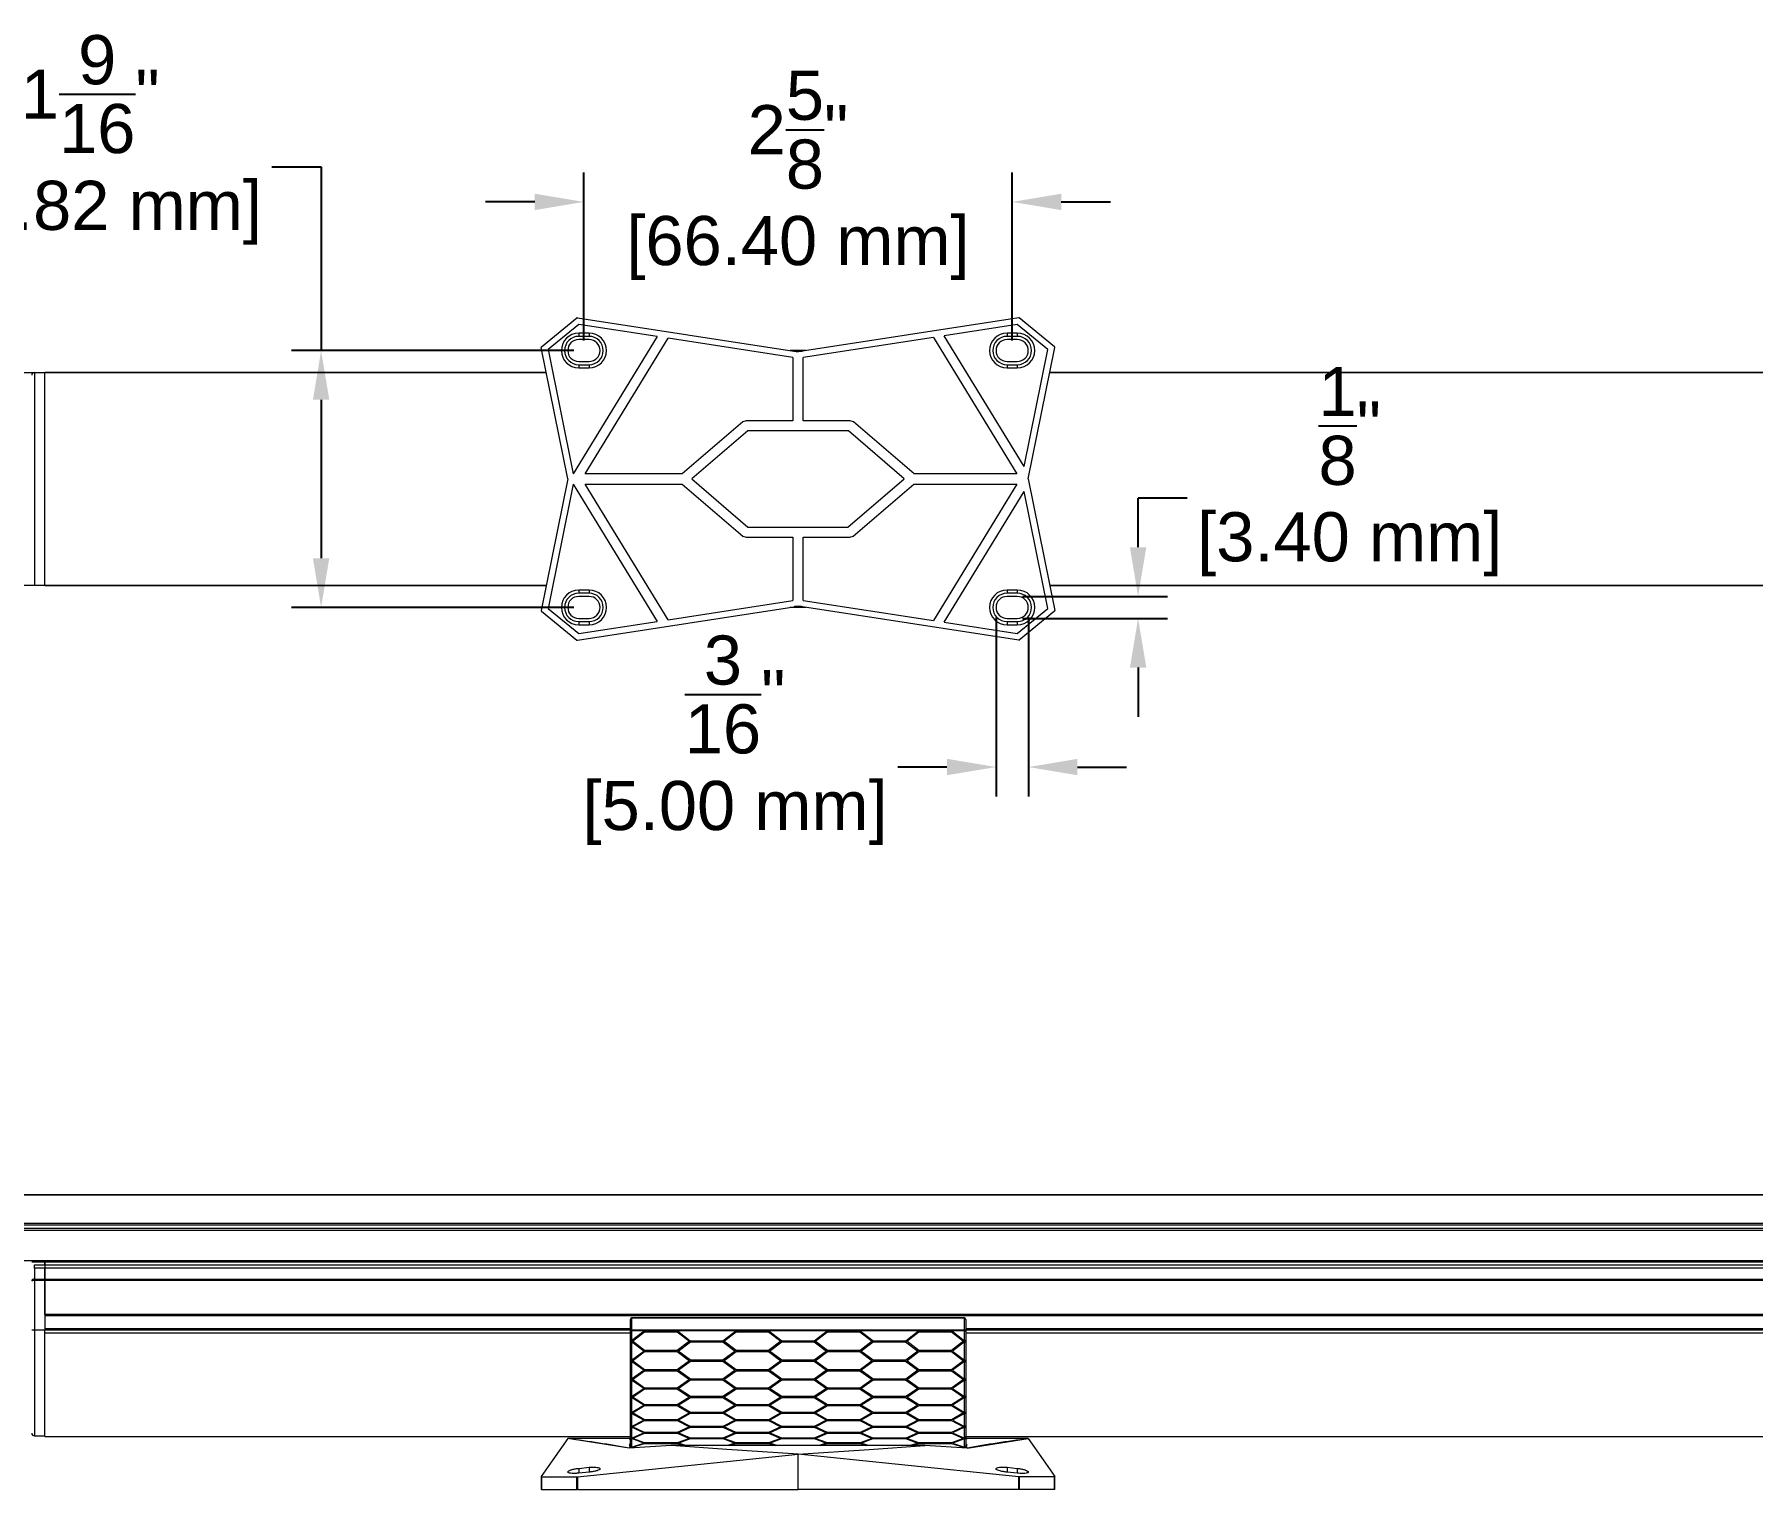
# Model space of a CAD drawing. Header units: inches. Extents: x 0.3 to 62.2, y -4.9 to 14.1.
# Drawn here: x 6.82 to 17.31, y 5.24 to 14.12 of the extents above; entities that cross this region are included whole.
import ezdxf

# ---------------------------------------------------------------- set-up
doc = ezdxf.new("R2010")
doc.units = ezdxf.units.IN
doc.header["$MEASUREMENT"] = 0
doc.layers.get('Defpoints').update_dxf_attribs({"color": 1})
doc.layers.add('Graze 2.0 Int', color=7, linetype='Continuous')
doc.styles.get("Standard").update_dxf_attribs({"font": 'Arial.ttf'})
doc.dimstyles.new('.1 DIM', dxfattribs={"dimscale": 0, "dimtxt": 0.3, "dimasz": 0.3, "dimexe": 0.18, "dimexo": 0.0625, "dimgap": 0.09, "dimtad": 0, "dimtih": 1, "dimtoh": 1, "dimdec": 5, "dimzin": 0, "dimdsep": 46, "dimlunit": 4, "dimtxsty": 'Standard', "dimcen": 0.09, "dimadec": 0, "dimazin": 0, "dimtfac": 1, "dimtdec": 5, "dimtofl": 0, "dimtmove": 0, "dimatfit": 3, "dimfxl": 1, "dimtolj": 1, "dimtzin": 0, "dimarcsym": 0})

# ---------------------------------------------------------------- blocks, each defined once
blk = doc.blocks.new('*D34')
at = {"layer": 'Defpoints', "color": 0, "lineweight": -2, "transparency": 16777216}
for p, q in [((8.275, 13.316), (8.575, 13.316)), ((8.575, 13.316), (8.575, 12.194)), ((10.117, 12.194), (8.395, 12.194)), ((8.575, 11.894), (8.575, 10.926)), ((10.117, 10.626), (8.395, 10.626))]:
    blk.add_line(p, q, dxfattribs=at)
at = {"layer": 'Defpoints', "color": 0, "transparency": 16777216}
for p in [(10.179, 12.194), (8.575, 10.626), (10.179, 10.626)]:
    blk.add_point(p, dxfattribs=at)
for points in [[(8.525, 11.894), (8.625, 11.894), (8.575, 12.194)], [(8.525, 10.926), (8.625, 10.926), (8.575, 10.626)]]:
    blk.add_solid(points, dxfattribs=at)
at = {"layer": 'Defpoints', "color": 0, "transparency": 16777216, "char_height": 0.3, "attachment_point": 5}
for s, insert in [('\\A1;1{\\H1x;\\S9/16;}"', (7.166, 13.759)), ('\\A1;[39.82 mm]', (7.166, 13.035))]:
    blk.add_mtext(s, dxfattribs=dict(at, insert=insert))
blk = doc.blocks.new('*D35')
at = {"layer": 'Defpoints', "color": 0, "lineweight": -2, "transparency": 16777216}
for p, q in [((10.179, 12.256), (10.179, 13.281)), ((12.793, 12.256), (12.793, 13.281)), ((9.879, 13.101), (9.579, 13.101)), ((13.093, 13.101), (13.393, 13.101))]:
    blk.add_line(p, q, dxfattribs=at)
at = {"layer": 'Defpoints', "color": 0, "transparency": 16777216}
for p in [(10.179, 13.101), (10.179, 12.194), (12.793, 12.194)]:
    blk.add_point(p, dxfattribs=at)
for points in [[(9.879, 13.151), (9.879, 13.051), (10.179, 13.101)], [(13.093, 13.151), (13.093, 13.051), (12.793, 13.101)]]:
    blk.add_solid(points, dxfattribs=at)
at = {"layer": 'Defpoints', "color": 0, "transparency": 16777216, "char_height": 0.3, "attachment_point": 5}
for s, insert in [('\\A1;2{\\H1x;\\S5/8;}"', (11.486, 13.542)), ('\\A1;[66.40 mm]', (11.486, 12.82))]:
    blk.add_mtext(s, dxfattribs=dict(at, insert=insert))
blk = doc.blocks.new('*D36')
at = {"layer": 'Defpoints', "color": 0, "lineweight": -2, "transparency": 16777216}
for p, q in [((13.562, 10.993), (13.562, 11.293)), ((13.862, 11.293), (13.562, 11.293)), ((12.856, 10.693), (13.742, 10.693)), ((12.856, 10.559), (13.742, 10.559)), ((13.562, 10.259), (13.562, 9.959))]:
    blk.add_line(p, q, dxfattribs=at)
at = {"layer": 'Defpoints', "color": 0, "transparency": 16777216}
for p in [(12.793, 10.693), (12.793, 10.559), (13.562, 10.559)]:
    blk.add_point(p, dxfattribs=at)
for points in [[(13.512, 10.993), (13.612, 10.993), (13.562, 10.693)], [(13.512, 10.259), (13.612, 10.259), (13.562, 10.559)]]:
    blk.add_solid(points, dxfattribs=at)
at = {"layer": 'Defpoints', "color": 0, "transparency": 16777216, "char_height": 0.3, "attachment_point": 5}
for s, insert in [('\\A1;{\\H1x;\\S1/8;}"', (14.854, 11.734)), ('\\A1;[3.40 mm]', (14.854, 11.012))]:
    blk.add_mtext(s, dxfattribs=dict(at, insert=insert))
blk = doc.blocks.new('*D37')
at = {"layer": 'Defpoints', "color": 0, "lineweight": -2, "transparency": 16777216}
for p, q in [((12.695, 10.564), (12.695, 9.472)), ((12.892, 10.564), (12.892, 9.472)), ((12.395, 9.652), (12.095, 9.652)), ((13.192, 9.652), (13.492, 9.652))]:
    blk.add_line(p, q, dxfattribs=at)
at = {"layer": 'Defpoints', "color": 0, "transparency": 16777216}
for p in [(12.695, 10.626), (12.892, 10.626), (12.695, 9.652)]:
    blk.add_point(p, dxfattribs=at)
for points in [[(12.395, 9.702), (12.395, 9.602), (12.695, 9.652)], [(13.192, 9.702), (13.192, 9.602), (12.892, 9.652)]]:
    blk.add_solid(points, dxfattribs=at)
at = {"layer": 'Defpoints', "color": 0, "transparency": 16777216, "char_height": 0.3, "attachment_point": 5}
for s, insert in [('\\A1;{\\H1x;\\S3/16;}"', (11.102, 10.095)), ('\\A1;[5.00 mm]', (11.102, 9.372))]:
    blk.add_mtext(s, dxfattribs=dict(at, insert=insert))

msp = doc.modelspace()

# ---------------------------------------------------------------- linework, layer by layer
at = {"layer": 'Graze 2.0 Int', "color": 7, "linetype": 'Continuous', "lineweight": 15}
for p, q in [((9.920178, 12.216441), (10.136192, 12.393205)), ((10.139285, 12.394049), (11.486188, 12.186043)), ((12.833097, 12.394049), (11.486188, 12.186043)), ((13.052203, 12.216441), (12.83619, 12.393205)), ((10.148892, 12.352727), (9.961625, 12.199484)), ((10.626864, 12.278913), (10.114466, 11.441666)), ((10.147615, 12.300219), (10.147615, 12.280534)), ((10.210606, 12.300219), (10.147615, 12.300219)), ((10.210606, 12.280534), (10.147615, 12.280534)), ((10.626864, 12.278913), (10.148892, 12.352727)), ((10.210606, 12.300219), (10.210606, 12.280534)), ((12.312439, 12.273805), (11.517155, 12.150988)), ((12.312439, 12.273805), (12.822109, 11.44101)), ((12.823484, 12.352727), (12.378784, 12.284051)), ((12.866936, 11.486416), (12.378784, 12.284051)), ((12.761771, 12.300219), (12.761771, 12.280534)), ((12.824766, 12.300219), (12.761771, 12.300219)), ((12.824766, 12.280534), (12.761771, 12.280534)), ((13.010756, 12.199484), (12.823484, 12.352727)), ((12.824766, 12.300219), (12.824766, 12.280534)), ((10.080683, 11.41004), (9.918812, 12.212616)), ((9.961625, 12.199484), (10.114466, 11.441666)), ((10.210606, 12.260848), (10.147615, 12.260848)), ((10.186693, 11.44101), (10.693214, 12.268666)), ((11.455221, 12.150988), (10.693214, 12.268666)), ((11.533686, 12.193378), (11.438696, 12.193378)), ((12.824766, 12.260848), (12.761771, 12.260848)), ((12.866936, 11.486416), (13.010756, 12.199484)), ((12.891698, 11.41004), (13.053569, 12.212616)), ((10.147615, 12.126986), (10.210606, 12.126986)), ((10.147615, 12.107301), (10.210606, 12.107301)), ((10.147615, 12.107301), (10.147615, 12.087615)), ((10.147615, 12.087615), (10.210606, 12.087615)), ((10.210606, 12.107301), (10.210606, 12.087615)), ((11.455221, 12.150988), (11.455221, 11.765716)), ((11.517165, 12.150988), (11.517155, 12.150988)), ((11.517165, 11.765716), (11.517165, 12.150988)), ((12.761771, 12.126986), (12.824766, 12.126986)), ((12.761771, 12.107301), (12.824766, 12.107301)), ((12.761771, 12.107301), (12.761771, 12.087615)), ((12.761771, 12.087615), (12.824766, 12.087615)), ((12.824766, 12.107301), (12.824766, 12.087615)), ((5.566741, 12.059663), (9.949662, 12.059663)), ((6.824648, 12.058985), (6.824648, 10.761095)), ((6.824648, 12.058985), (6.887643, 12.058985)), ((9.949723, 12.059356), (6.887643, 12.059356)), ((6.887643, 12.059346), (6.887643, 12.059356)), ((6.887643, 10.760733), (6.887643, 12.059346)), ((45.974301, 12.059356), (13.022658, 12.059356)), ((13.022719, 12.059663), (45.974239, 12.059663)), ((11.148582, 11.75824), (10.779132, 11.44101)), ((11.168755, 11.765716), (11.148582, 11.75824)), ((11.455221, 11.765716), (11.168755, 11.765716)), ((11.804715, 11.765716), (11.517165, 11.765716)), ((11.824897, 11.75824), (11.804715, 11.765716)), ((12.194202, 11.44101), (11.824897, 11.75824)), ((11.18023, 11.703776), (10.838137, 11.41004)), ((11.79324, 11.703776), (11.18023, 11.703776)), ((12.134244, 11.410858), (11.79324, 11.703776)), ((10.779132, 11.44101), (10.186693, 11.44101)), ((12.822109, 11.44101), (12.194202, 11.44101)), ((10.080683, 11.41004), (9.918812, 10.607464)), ((10.114466, 11.378414), (9.961625, 10.620596)), ((10.114466, 11.378414), (10.626864, 10.541167)), ((10.186683, 11.37907), (10.779132, 11.37907)), ((10.693214, 10.551414), (10.186683, 11.37907)), ((10.779132, 11.37907), (11.148582, 11.061836)), ((10.838137, 11.41004), (11.18023, 11.116303)), ((11.791062, 11.116303), (12.134244, 11.410858)), ((11.822701, 11.061833), (12.192306, 11.37907)), ((12.192306, 11.37907), (12.822109, 11.37907)), ((12.822109, 11.37907), (12.312439, 10.546275)), ((12.378784, 10.536029), (12.866936, 11.333663)), ((13.010756, 10.620596), (12.866936, 11.333663)), ((12.891698, 11.41004), (13.053569, 10.607464)), ((11.148582, 11.061836), (11.168755, 11.054364)), ((11.168755, 11.054364), (11.455221, 11.054364)), ((11.18023, 11.116303), (11.791062, 11.116303)), ((11.455221, 11.054364), (11.455221, 10.669092)), ((11.517165, 11.054364), (11.802528, 11.054364)), ((11.517165, 10.669091), (11.517165, 11.054364)), ((11.802528, 11.054364), (11.822701, 11.061833)), ((9.949662, 10.760416), (5.566741, 10.760416)), ((6.824648, 10.761095), (6.887643, 10.761095)), ((6.887643, 10.760724), (6.887643, 10.760733)), ((6.887643, 10.760724), (9.949723, 10.760724)), ((10.147615, 10.732464), (10.147615, 10.712779)), ((10.210606, 10.732464), (10.147615, 10.732464)), ((10.210606, 10.712779), (10.147615, 10.712779)), ((10.210606, 10.732464), (10.210606, 10.712779)), ((12.761771, 10.732464), (12.761771, 10.712779)), ((12.824766, 10.732464), (12.761771, 10.732464)), ((12.824766, 10.712779), (12.761771, 10.712779)), ((12.824766, 10.732464), (12.824766, 10.712779)), ((13.022658, 10.760724), (45.974301, 10.760724)), ((45.974239, 10.760416), (13.022719, 10.760416)), ((9.920178, 10.603638), (10.136192, 10.426875)), ((9.961625, 10.620596), (10.148892, 10.467353)), ((10.139285, 10.426031), (11.486188, 10.634036)), ((10.210606, 10.693093), (10.147615, 10.693093)), ((10.693214, 10.551414), (11.455221, 10.669092)), ((11.438696, 10.626702), (11.533686, 10.626702)), ((12.833097, 10.426031), (11.486188, 10.634036)), ((11.517165, 10.669091), (12.312439, 10.546275)), ((12.824766, 10.693093), (12.761771, 10.693093)), ((12.823484, 10.467353), (13.010756, 10.620596)), ((13.052203, 10.603638), (12.83619, 10.426875)), ((10.147615, 10.559231), (10.210606, 10.559231)), ((10.147615, 10.539546), (10.210606, 10.539546)), ((10.147615, 10.539546), (10.147615, 10.51986)), ((10.147615, 10.51986), (10.210606, 10.51986)), ((10.148892, 10.467353), (10.626864, 10.541167)), ((10.210606, 10.539546), (10.210606, 10.51986)), ((12.378784, 10.536029), (12.823484, 10.467353)), ((12.761771, 10.559231), (12.824766, 10.559231)), ((12.761771, 10.539546), (12.824766, 10.539546)), ((12.761771, 10.539546), (12.761771, 10.51986)), ((12.761771, 10.51986), (12.824766, 10.51986)), ((12.824766, 10.539546), (12.824766, 10.51986)), ((53.430217, 7.041502), (5.566741, 7.041502)), ((53.430217, 7.038469), (5.566741, 7.038469)), ((5.566741, 6.868111), (53.430217, 6.868111)), ((53.430217, 6.855653), (5.566741, 6.855653)), ((5.566741, 6.838355), (53.430217, 6.838355)), ((53.430217, 6.823091), (5.566741, 6.823091)), ((53.430217, 6.637394), (5.566741, 6.637394)), ((6.808902, 6.631966), (6.887643, 6.631966)), ((6.824648, 6.613516), (6.887643, 6.613516)), ((6.824648, 6.593604), (6.824648, 6.613516)), ((6.887643, 6.631966), (6.887643, 6.637394)), ((6.887643, 6.631966), (52.109316, 6.631966)), ((6.887643, 6.613516), (6.887643, 6.631966)), ((6.887643, 6.613516), (6.887643, 6.593604)), ((6.887643, 6.613516), (52.109316, 6.613516)), ((6.824648, 6.593604), (6.824648, 6.526882)), ((6.887643, 6.593604), (6.824648, 6.593604)), ((6.824648, 6.517449), (6.824648, 6.526882)), ((6.824648, 6.526882), (6.887643, 6.526882)), ((6.824648, 6.517449), (6.824648, 6.216243)), ((6.887643, 6.517449), (6.824648, 6.517449)), ((6.887643, 6.593604), (6.887643, 6.526882)), ((52.109316, 6.593604), (6.887643, 6.593604)), ((6.887643, 6.526882), (6.887643, 6.593604)), ((6.887643, 6.526882), (6.887643, 6.517449)), ((6.887643, 6.526882), (52.109316, 6.526882)), ((6.887643, 6.517449), (6.887643, 6.216243)), ((52.109316, 6.517449), (6.887643, 6.517449)), ((6.887643, 6.310733), (6.887643, 6.517449)), ((52.109316, 6.310733), (6.887643, 6.310733)), ((52.109316, 6.302859), (6.887643, 6.302859)), ((6.808902, 6.216243), (6.824648, 6.216243)), ((6.824648, 6.216243), (6.887643, 6.216243)), ((6.887643, 6.195942), (6.887643, 6.216243)), ((6.887643, 6.216243), (10.462543, 6.216243)), ((6.887643, 6.195942), (6.887643, 6.201437)), ((6.887643, 5.566619), (6.887643, 6.195942)), ((10.462543, 6.211057), (10.462543, 6.279237)), ((10.462543, 6.151875), (10.462543, 6.211057)), ((10.474351, 6.289778), (10.470414, 6.28584)), ((10.470414, 6.28584), (10.470414, 6.217661)), ((10.470414, 6.210905), (10.470414, 6.217661)), ((10.470414, 6.217661), (12.501963, 6.217661)), ((12.501963, 6.210905), (10.470414, 6.210905)), ((10.470414, 6.210905), (10.470414, 6.151122)), ((10.470414, 6.151122), (10.547874, 6.210852)), ((10.474351, 6.289778), (10.474351, 6.291048)), ((10.474351, 6.291048), (12.49803, 6.291048)), ((12.49803, 6.289778), (10.474351, 6.289778)), ((10.475248, 6.147411), (10.549896, 6.204954)), ((10.547874, 6.210852), (10.750004, 6.210852)), ((10.549896, 6.204954), (10.747986, 6.204954)), ((10.747986, 6.204954), (10.822823, 6.147271)), ((10.750004, 6.210852), (10.828483, 6.150347)), ((11.027507, 6.150347), (11.105971, 6.210852)), ((11.033345, 6.147411), (11.107994, 6.204954)), ((11.105971, 6.210852), (11.308106, 6.210852)), ((11.107994, 6.204954), (11.306084, 6.204954)), ((11.306084, 6.204954), (11.38092, 6.147268)), ((11.308106, 6.210852), (11.386575, 6.150347)), ((11.585599, 6.150347), (11.664073, 6.210852)), ((11.591438, 6.147411), (11.666096, 6.204954)), ((11.664073, 6.210852), (11.866208, 6.210852)), ((11.666096, 6.204954), (11.864186, 6.204954)), ((11.864186, 6.204954), (11.939022, 6.147268)), ((11.866208, 6.210852), (11.944673, 6.150347)), ((12.143701, 6.150347), (12.222175, 6.210852)), ((12.14954, 6.147411), (12.224193, 6.204954)), ((12.222175, 6.210852), (12.424306, 6.210852)), ((12.224193, 6.204954), (12.422288, 6.204954)), ((12.422288, 6.204954), (12.497138, 6.147256)), ((12.424306, 6.210852), (12.501963, 6.150969)), ((12.49803, 6.289778), (12.49803, 6.291048)), ((12.501963, 6.28584), (12.49803, 6.289778)), ((12.501963, 6.217661), (12.501963, 6.28584)), ((12.501963, 6.210905), (12.501963, 6.217661)), ((12.501963, 6.150969), (12.501963, 6.210905)), ((12.509838, 6.279237), (12.509838, 6.211057)), ((12.509838, 6.216243), (46.487119, 6.216243)), ((12.509838, 6.211057), (12.509838, 6.151724)), ((10.462543, 6.14453), (10.462543, 6.151875)), ((10.462543, 6.033767), (10.462543, 6.14453)), ((10.470414, 6.151122), (10.470414, 6.143702)), ((10.544053, 6.08739), (10.470414, 6.143702)), ((10.470414, 6.143702), (10.470414, 6.031815)), ((10.470414, 6.031815), (10.544053, 6.08739)), ((10.549896, 6.090294), (10.475248, 6.147411)), ((10.475248, 6.028205), (10.549896, 6.084487)), ((10.748352, 6.090294), (10.549896, 6.090294)), ((10.549896, 6.084487), (10.747986, 6.084487)), ((10.747986, 6.084487), (10.822827, 6.028066)), ((10.822823, 6.147271), (10.748352, 6.090294)), ((10.75421, 6.087374), (10.828886, 6.144476)), ((10.828844, 6.031055), (10.75421, 6.087374)), ((10.828483, 6.150347), (11.027507, 6.150347)), ((10.828886, 6.144476), (11.026939, 6.144476)), ((11.026939, 6.144476), (11.101789, 6.087236)), ((11.101789, 6.087236), (11.027338, 6.031055)), ((11.107994, 6.090294), (11.033345, 6.147411)), ((11.033345, 6.028205), (11.107994, 6.084487)), ((11.306454, 6.090294), (11.107994, 6.090294)), ((11.107994, 6.084487), (11.306084, 6.084487)), ((11.306084, 6.084487), (11.380925, 6.028063)), ((11.38092, 6.147268), (11.306454, 6.090294)), ((11.312312, 6.087374), (11.386979, 6.144476)), ((11.386946, 6.031055), (11.312312, 6.087374)), ((11.386575, 6.150347), (11.585599, 6.150347)), ((11.386979, 6.144476), (11.585036, 6.144476)), ((11.585036, 6.144476), (11.659886, 6.087236)), ((11.659886, 6.087236), (11.58544, 6.031055)), ((11.666096, 6.090294), (11.591438, 6.147411)), ((11.591438, 6.028205), (11.666096, 6.084487)), ((11.864552, 6.090294), (11.666096, 6.090294)), ((11.666096, 6.084487), (11.864186, 6.084487)), ((11.864186, 6.084487), (11.939027, 6.028063)), ((11.939022, 6.147268), (11.864552, 6.090294)), ((11.870409, 6.087377), (11.945076, 6.144476)), ((11.945044, 6.031055), (11.870409, 6.087377)), ((11.944673, 6.150347), (12.143701, 6.150347)), ((11.945076, 6.144476), (12.143138, 6.144476)), ((12.143138, 6.144476), (12.217988, 6.087236)), ((12.217988, 6.087236), (12.143537, 6.031055)), ((12.224193, 6.090294), (12.14954, 6.147411)), ((12.14954, 6.028205), (12.224193, 6.084487)), ((12.422687, 6.090294), (12.224193, 6.090294)), ((12.224193, 6.084487), (12.422288, 6.084487)), ((12.422288, 6.084487), (12.497138, 6.028054)), ((12.497138, 6.147256), (12.422687, 6.090294)), ((12.501963, 6.143545), (12.428323, 6.087238)), ((12.428323, 6.087238), (12.501963, 6.031666)), ((12.501963, 6.143545), (12.501963, 6.150969)), ((12.501963, 6.031666), (12.501963, 6.143545)), ((12.509838, 6.151724), (12.509838, 6.144374)), ((12.509838, 6.144374), (12.509838, 6.03362)), ((10.462543, 6.026625), (10.462543, 6.033767)), ((10.462543, 5.92025), (10.462543, 6.026625)), ((10.470414, 6.031815), (10.470414, 6.0246)), ((10.544053, 5.970198), (10.470414, 6.0246)), ((10.470414, 6.0246), (10.470414, 5.917145)), ((10.549896, 5.972988), (10.475248, 6.028205)), ((10.822827, 6.028066), (10.748352, 5.972988)), ((10.75421, 5.970183), (10.828877, 6.025346)), ((11.027338, 6.031055), (10.828844, 6.031055)), ((10.828877, 6.025346), (11.026939, 6.025346)), ((11.026939, 6.025346), (11.101789, 5.970051)), ((11.107994, 5.972988), (11.033345, 6.028205)), ((11.380925, 6.028063), (11.306454, 5.972988)), ((11.312312, 5.970183), (11.38697, 6.025346)), ((11.58544, 6.031055), (11.386946, 6.031055)), ((11.38697, 6.025346), (11.585036, 6.025346)), ((11.585036, 6.025346), (11.659886, 5.970051)), ((11.666096, 5.972988), (11.591438, 6.028205)), ((11.939027, 6.028063), (11.864552, 5.972988)), ((11.870409, 5.970185), (11.945067, 6.025346)), ((12.143537, 6.031055), (11.945044, 6.031055)), ((11.945067, 6.025346), (12.143138, 6.025346)), ((12.143138, 6.025346), (12.217988, 5.970051)), ((12.224193, 5.972988), (12.14954, 6.028205)), ((12.497138, 6.028054), (12.422687, 5.972988)), ((12.501963, 6.024447), (12.428323, 5.970052)), ((12.501963, 6.024447), (12.501963, 6.031666)), ((12.501963, 5.917004), (12.501963, 6.024447)), ((12.509838, 6.03362), (12.509838, 6.026473)), ((12.509838, 6.026473), (12.509838, 5.920111)), ((10.462543, 5.91348), (10.462543, 5.92025)), ((10.462543, 5.814042), (10.462543, 5.91348)), ((10.470414, 5.917145), (10.544053, 5.970198)), ((10.470414, 5.917145), (10.470414, 5.910306)), ((10.544053, 5.859116), (10.470414, 5.910306)), ((10.470414, 5.910306), (10.470414, 5.809859)), ((10.475248, 5.913722), (10.549896, 5.967412)), ((10.549896, 5.861725), (10.475248, 5.913722)), ((10.748352, 5.972988), (10.549896, 5.972988)), ((10.549896, 5.967412), (10.747986, 5.967412)), ((10.747986, 5.967412), (10.822823, 5.913593)), ((10.822823, 5.913593), (10.748352, 5.861725)), ((10.828844, 5.91643), (10.75421, 5.970183)), ((10.75421, 5.859101), (10.828886, 5.911019)), ((11.027338, 5.91643), (10.828844, 5.91643)), ((10.828886, 5.911019), (11.026939, 5.911019)), ((11.026939, 5.911019), (11.101789, 5.858978)), ((11.101789, 5.970051), (11.027338, 5.91643)), ((11.033345, 5.913722), (11.107994, 5.967412)), ((11.107994, 5.861725), (11.033345, 5.913722)), ((11.306454, 5.972988), (11.107994, 5.972988)), ((11.107994, 5.967412), (11.306084, 5.967412)), ((11.306084, 5.967412), (11.38092, 5.913591)), ((11.38092, 5.913591), (11.306454, 5.861725)), ((11.386946, 5.91643), (11.312312, 5.970183)), ((11.312312, 5.859101), (11.386979, 5.911019)), ((11.58544, 5.91643), (11.386946, 5.91643)), ((11.386979, 5.911019), (11.585036, 5.911019)), ((11.585036, 5.911019), (11.659886, 5.858978)), ((11.659886, 5.970051), (11.58544, 5.91643)), ((11.591438, 5.913722), (11.666096, 5.967412)), ((11.666096, 5.861725), (11.591438, 5.913722)), ((11.864552, 5.972988), (11.666096, 5.972988)), ((11.666096, 5.967412), (11.864186, 5.967412)), ((11.864186, 5.967412), (11.939022, 5.913591)), ((11.939022, 5.913591), (11.864552, 5.861725)), ((11.945044, 5.91643), (11.870409, 5.970185)), ((11.870409, 5.859104), (11.945076, 5.911019)), ((12.143537, 5.91643), (11.945044, 5.91643)), ((11.945076, 5.911019), (12.143138, 5.911019)), ((12.143138, 5.911019), (12.217988, 5.858978)), ((12.217988, 5.970051), (12.143537, 5.91643)), ((12.14954, 5.913722), (12.224193, 5.967412)), ((12.224193, 5.861725), (12.14954, 5.913722)), ((12.422687, 5.972988), (12.224193, 5.972988)), ((12.224193, 5.967412), (12.422288, 5.967412)), ((12.422288, 5.967412), (12.497138, 5.913579)), ((12.497138, 5.913579), (12.422687, 5.861725)), ((12.428323, 5.970052), (12.501963, 5.917004)), ((12.501963, 5.910162), (12.428323, 5.858979)), ((12.501963, 5.910162), (12.501963, 5.917004)), ((12.501963, 5.809729), (12.501963, 5.910162)), ((12.509838, 5.920111), (12.509838, 5.913337)), ((12.509838, 5.913337), (12.509838, 5.813914)), ((10.462543, 5.807807), (10.462543, 5.814042)), ((10.462543, 5.717688), (10.462543, 5.807807)), ((10.470414, 5.809859), (10.544053, 5.859116)), ((10.470414, 5.809859), (10.470414, 5.803561)), ((10.544053, 5.756809), (10.470414, 5.803561)), ((10.470414, 5.803561), (10.470414, 5.712526)), ((10.475248, 5.806705), (10.549896, 5.856512)), ((10.549896, 5.759175), (10.475248, 5.806705)), ((10.748352, 5.861725), (10.549896, 5.861725)), ((10.549896, 5.856512), (10.747986, 5.856512)), ((10.747986, 5.856512), (10.822823, 5.806586)), ((10.822823, 5.806586), (10.748352, 5.759175)), ((10.828844, 5.8092), (10.75421, 5.859101)), ((10.754214, 5.756796), (10.828882, 5.804216)), ((11.027338, 5.8092), (10.828844, 5.8092)), ((10.828882, 5.804216), (11.026939, 5.804216)), ((11.026939, 5.804216), (11.101789, 5.756684)), ((11.101789, 5.858978), (11.027338, 5.8092)), ((11.033345, 5.806705), (11.107994, 5.856512)), ((11.107994, 5.759175), (11.033345, 5.806705)), ((11.306454, 5.861725), (11.107994, 5.861725)), ((11.107994, 5.856512), (11.306084, 5.856512)), ((11.306084, 5.856512), (11.38092, 5.806584)), ((11.38092, 5.806584), (11.306454, 5.759175)), ((11.386946, 5.8092), (11.312312, 5.859101)), ((11.312312, 5.756796), (11.386979, 5.804216)), ((11.58544, 5.8092), (11.386946, 5.8092)), ((11.386979, 5.804216), (11.585036, 5.804216)), ((11.585036, 5.804216), (11.659886, 5.756684)), ((11.659886, 5.858978), (11.58544, 5.8092)), ((11.591438, 5.806705), (11.666096, 5.856512)), ((11.666096, 5.759175), (11.591438, 5.806705)), ((11.864552, 5.861725), (11.666096, 5.861725)), ((11.666096, 5.856512), (11.864186, 5.856512)), ((11.864186, 5.856512), (11.939022, 5.806584)), ((11.939022, 5.806584), (11.864552, 5.759175)), ((11.945044, 5.8092), (11.870409, 5.859104)), ((11.870409, 5.756798), (11.945076, 5.804216)), ((12.143537, 5.8092), (11.945044, 5.8092)), ((11.945076, 5.804216), (12.143138, 5.804216)), ((12.143138, 5.804216), (12.217988, 5.756684)), ((12.217988, 5.858978), (12.143537, 5.8092)), ((12.14954, 5.806705), (12.224193, 5.856512)), ((12.224193, 5.759175), (12.14954, 5.806705)), ((12.422687, 5.861725), (12.224193, 5.861725)), ((12.224193, 5.856512), (12.422288, 5.856512)), ((12.422288, 5.856512), (12.497138, 5.806573)), ((12.497138, 5.806573), (12.422687, 5.759175)), ((12.428323, 5.858979), (12.501963, 5.809729)), ((12.501963, 5.803427), (12.428323, 5.756685)), ((12.501963, 5.803427), (12.501963, 5.809729)), ((12.501963, 5.71241), (12.501963, 5.803427)), ((12.509838, 5.813914), (12.509838, 5.807675)), ((12.509838, 5.807675), (12.509838, 5.717573)), ((10.462543, 5.712136), (10.462543, 5.717688)), ((10.462543, 5.633478), (10.462543, 5.712136)), ((10.470414, 5.712526), (10.544053, 5.756809)), ((10.470414, 5.712526), (10.470414, 5.706918)), ((10.544053, 5.665713), (10.470414, 5.706918)), ((10.470414, 5.706918), (10.470414, 5.627462)), ((10.470414, 5.627462), (10.544053, 5.665713)), ((10.475248, 5.709716), (10.549896, 5.75445)), ((10.549896, 5.667779), (10.475248, 5.709716)), ((10.748352, 5.759175), (10.549896, 5.759175)), ((10.549896, 5.75445), (10.747986, 5.75445)), ((10.748352, 5.667779), (10.549896, 5.667779)), ((10.747986, 5.75445), (10.822823, 5.70961)), ((10.822823, 5.70961), (10.748352, 5.667779)), ((10.75421, 5.665702), (10.828886, 5.707501)), ((10.828844, 5.62696), (10.75421, 5.665702)), ((10.828844, 5.711939), (10.754214, 5.756796)), ((11.027338, 5.711939), (10.828844, 5.711939)), ((10.828886, 5.707501), (11.026939, 5.707501)), ((11.026939, 5.707501), (11.101789, 5.665604)), ((11.101789, 5.756684), (11.027338, 5.711939)), ((11.101789, 5.665604), (11.027338, 5.62696)), ((11.033345, 5.709716), (11.107994, 5.75445)), ((11.107994, 5.667779), (11.033345, 5.709716)), ((11.306454, 5.759175), (11.107994, 5.759175)), ((11.107994, 5.75445), (11.306084, 5.75445)), ((11.306454, 5.667779), (11.107994, 5.667779)), ((11.306084, 5.75445), (11.38092, 5.709608)), ((11.38092, 5.709608), (11.306454, 5.667779)), ((11.386946, 5.711939), (11.312312, 5.756796)), ((11.312312, 5.665702), (11.386979, 5.707501)), ((11.386946, 5.62696), (11.312312, 5.665702)), ((11.58544, 5.711939), (11.386946, 5.711939)), ((11.386979, 5.707501), (11.585036, 5.707501)), ((11.585036, 5.707501), (11.659886, 5.665604)), ((11.659886, 5.756684), (11.58544, 5.711939)), ((11.659886, 5.665604), (11.58544, 5.62696)), ((11.591438, 5.709716), (11.666096, 5.75445)), ((11.666096, 5.667779), (11.591438, 5.709716)), ((11.864552, 5.759175), (11.666096, 5.759175)), ((11.666096, 5.75445), (11.864186, 5.75445)), ((11.864552, 5.667779), (11.666096, 5.667779)), ((11.864186, 5.75445), (11.939022, 5.709608)), ((11.939022, 5.709608), (11.864552, 5.667779)), ((11.945044, 5.711939), (11.870409, 5.756798)), ((11.870409, 5.665703), (11.945076, 5.707501)), ((11.945044, 5.62696), (11.870409, 5.665703)), ((12.143537, 5.711939), (11.945044, 5.711939)), ((11.945076, 5.707501), (12.143138, 5.707501)), ((12.143138, 5.707501), (12.217988, 5.665604)), ((12.217988, 5.756684), (12.143537, 5.711939)), ((12.217988, 5.665604), (12.143537, 5.62696)), ((12.14954, 5.709716), (12.224193, 5.75445)), ((12.224193, 5.667779), (12.14954, 5.709716)), ((12.422687, 5.759175), (12.224193, 5.759175)), ((12.224193, 5.75445), (12.422288, 5.75445)), ((12.422687, 5.667779), (12.224193, 5.667779)), ((12.422288, 5.75445), (12.497138, 5.709599)), ((12.497138, 5.709599), (12.422687, 5.667779)), ((12.428323, 5.756685), (12.501963, 5.71241)), ((12.501963, 5.706799), (12.428323, 5.665605)), ((12.428323, 5.665605), (12.501963, 5.627363)), ((12.501963, 5.706799), (12.501963, 5.71241)), ((12.501963, 5.627363), (12.501963, 5.706799)), ((12.509838, 5.717573), (12.509838, 5.712018)), ((12.509838, 5.712018), (12.509838, 5.63338)), ((6.824648, 5.570556), (6.887643, 5.570556)), ((6.887643, 5.566619), (10.462543, 5.566619)), ((10.462543, 5.628742), (10.462543, 5.633478)), ((10.462543, 5.563436), (10.462543, 5.628742)), ((10.462543, 5.559629), (10.462543, 5.563436)), ((10.462543, 5.509227), (10.462543, 5.559629)), ((10.470414, 5.627462), (10.470414, 5.622678)), ((10.544053, 5.58801), (10.470414, 5.622678)), ((10.470414, 5.622678), (10.470414, 5.556708)), ((10.470414, 5.556708), (10.544053, 5.58801)), ((10.475248, 5.625063), (10.549896, 5.663655)), ((10.549896, 5.589726), (10.475248, 5.625063)), ((10.475248, 5.554778), (10.549896, 5.586302)), ((10.549896, 5.663655), (10.747986, 5.663655)), ((10.748352, 5.589726), (10.549896, 5.589726)), ((10.549896, 5.586302), (10.747986, 5.586302)), ((10.747986, 5.663655), (10.822823, 5.624973)), ((10.747986, 5.586302), (10.822823, 5.554706)), ((10.822823, 5.624973), (10.748352, 5.589726)), ((10.75421, 5.588), (10.828886, 5.623175)), ((10.828844, 5.556304), (10.75421, 5.588)), ((11.027338, 5.62696), (10.828844, 5.62696)), ((10.828886, 5.623175), (11.026939, 5.623175)), ((11.026939, 5.623175), (11.101789, 5.587919)), ((11.101789, 5.587919), (11.027338, 5.556304)), ((11.033345, 5.625063), (11.107994, 5.663655)), ((11.107994, 5.589726), (11.033345, 5.625063)), ((11.033345, 5.554778), (11.107994, 5.586302)), ((11.107994, 5.663655), (11.306084, 5.663655)), ((11.306454, 5.589726), (11.107994, 5.589726)), ((11.107994, 5.586302), (11.306084, 5.586302)), ((11.306084, 5.663655), (11.38092, 5.624971)), ((11.306084, 5.586302), (11.38092, 5.554704)), ((11.38092, 5.624971), (11.306454, 5.589726)), ((11.312312, 5.588), (11.386979, 5.623175)), ((11.386946, 5.556304), (11.312312, 5.588)), ((11.58544, 5.62696), (11.386946, 5.62696)), ((11.386979, 5.623175), (11.585036, 5.623175)), ((11.585036, 5.623175), (11.659886, 5.587919)), ((11.659886, 5.587919), (11.58544, 5.556304)), ((11.591438, 5.625063), (11.666096, 5.663655)), ((11.666096, 5.589726), (11.591438, 5.625063)), ((11.591438, 5.554778), (11.666096, 5.586302)), ((11.666096, 5.663655), (11.864186, 5.663655)), ((11.864552, 5.589726), (11.666096, 5.589726)), ((11.666096, 5.586302), (11.864186, 5.586302)), ((11.864186, 5.663655), (11.939022, 5.624971)), ((11.864186, 5.586302), (11.939022, 5.554704)), ((11.939022, 5.624971), (11.864552, 5.589726)), ((11.870409, 5.588002), (11.945076, 5.623175)), ((11.945044, 5.556304), (11.870409, 5.588002)), ((12.143537, 5.62696), (11.945044, 5.62696)), ((11.945076, 5.623175), (12.143138, 5.623175)), ((12.143138, 5.623175), (12.217988, 5.587919)), ((12.217988, 5.587919), (12.143537, 5.556304)), ((12.14954, 5.625063), (12.224193, 5.663655)), ((12.224193, 5.589726), (12.14954, 5.625063)), ((12.14954, 5.554778), (12.224193, 5.586302)), ((12.224193, 5.663655), (12.422288, 5.663655)), ((12.422687, 5.589726), (12.224193, 5.589726)), ((12.224193, 5.586302), (12.422288, 5.586302)), ((12.422288, 5.663655), (12.497138, 5.624963)), ((12.422288, 5.586302), (12.497138, 5.554698)), ((12.497138, 5.624963), (12.422687, 5.589726)), ((12.501963, 5.622577), (12.428323, 5.58792)), ((12.428323, 5.58792), (12.501963, 5.556628)), ((12.501963, 5.622577), (12.501963, 5.627363)), ((12.501963, 5.556628), (12.501963, 5.622577)), ((12.509838, 5.63338), (12.509838, 5.628642)), ((12.509838, 5.628642), (12.509838, 5.563357)), ((12.509838, 5.566619), (46.487119, 5.566619)), ((12.509838, 5.563357), (12.509838, 5.559549)), ((12.509838, 5.559549), (12.509838, 5.509169)), ((10.458605, 5.553233), (10.080688, 5.553233)), ((10.454667, 5.552847), (10.080697, 5.553233)), ((10.454667, 5.49584), (10.080744, 5.553224)), ((10.454667, 5.552847), (10.462543, 5.552847)), ((10.462543, 5.518117), (10.454667, 5.518117)), ((10.711457, 5.51065), (10.454667, 5.49584)), ((10.462543, 5.506441), (10.462543, 5.509227)), ((10.462543, 5.494676), (10.462543, 5.506441)), ((10.470414, 5.556708), (10.470414, 5.552863)), ((10.544053, 5.52556), (10.470414, 5.552863)), ((10.470414, 5.552863), (10.470414, 5.501949)), ((10.470414, 5.501949), (10.544053, 5.52556)), ((10.470414, 5.501949), (10.470414, 5.499135)), ((10.549896, 5.526886), (10.475248, 5.554778)), ((10.475248, 5.500534), (10.549896, 5.524244)), ((10.748352, 5.526886), (10.549896, 5.526886)), ((10.549896, 5.524244), (10.747986, 5.524244)), ((12.260924, 5.51065), (10.711457, 5.51065)), ((10.822823, 5.554706), (10.748352, 5.526886)), ((10.75421, 5.525553), (10.828886, 5.553262)), ((11.027338, 5.556304), (10.828844, 5.556304)), ((10.828886, 5.553262), (11.026939, 5.553262)), ((11.026939, 5.553262), (11.101789, 5.52549)), ((11.107994, 5.526886), (11.033345, 5.554778)), ((11.306454, 5.526886), (11.107994, 5.526886)), ((11.107994, 5.524244), (11.306084, 5.524244)), ((11.38092, 5.554704), (11.306454, 5.526886)), ((11.312312, 5.525553), (11.386979, 5.553262)), ((11.58544, 5.556304), (11.386946, 5.556304)), ((11.386979, 5.553262), (11.585036, 5.553262)), ((11.486188, 5.241807), (11.486188, 5.458349)), ((11.585036, 5.553262), (11.659886, 5.52549)), ((11.666096, 5.526886), (11.591438, 5.554778)), ((11.864552, 5.526886), (11.666096, 5.526886)), ((11.666096, 5.524244), (11.864186, 5.524244)), ((11.939022, 5.554704), (11.864552, 5.526886)), ((11.870409, 5.525554), (11.945076, 5.553262)), ((12.143537, 5.556304), (11.945044, 5.556304)), ((11.945076, 5.553262), (12.143138, 5.553262)), ((12.143138, 5.553262), (12.217988, 5.52549)), ((12.224193, 5.526886), (12.14954, 5.554778)), ((12.422687, 5.526886), (12.224193, 5.526886)), ((12.224193, 5.524244), (12.422288, 5.524244)), ((12.517714, 5.49584), (12.260924, 5.51065)), ((12.422288, 5.524244), (12.497138, 5.500475)), ((12.497138, 5.554698), (12.422687, 5.526886)), ((12.501963, 5.552782), (12.428323, 5.525491)), ((12.428323, 5.525491), (12.501963, 5.50189)), ((12.501963, 5.552782), (12.501963, 5.556628)), ((12.501963, 5.50189), (12.501963, 5.552782)), ((12.501963, 5.499076), (12.501963, 5.50189)), ((12.517714, 5.552847), (12.509838, 5.552847)), ((12.509838, 5.518117), (12.517714, 5.518117)), ((12.509838, 5.509169), (12.509838, 5.506382)), ((12.509838, 5.506382), (12.509838, 5.494681)), ((12.891694, 5.553233), (12.513776, 5.553233)), ((12.891694, 5.553233), (12.517714, 5.552847)), ((12.517714, 5.49584), (12.891633, 5.553224)), ((12.891684, 5.553232), (12.891633, 5.553224)), ((10.147615, 5.37166), (10.210606, 5.377893)), ((12.761771, 5.377893), (12.824766, 5.37166)), ((9.918732, 5.321023), (9.918732, 5.241807)), ((9.920178, 5.32055), (10.136192, 5.32055)), ((9.920178, 5.32055), (9.920178, 5.241807)), ((10.136192, 5.241807), (10.136192, 5.32055)), ((10.139285, 5.320727), (10.139285, 5.241807)), ((10.210606, 5.348733), (10.147615, 5.342476)), ((12.824766, 5.342476), (12.761771, 5.348733)), ((12.833097, 5.241807), (12.833097, 5.320727)), ((13.052203, 5.32055), (12.83619, 5.32055)), ((12.83619, 5.32055), (12.83619, 5.241807)), ((13.052203, 5.241807), (13.052203, 5.32055)), ((13.053647, 5.321021), (13.053647, 5.321023)), ((13.053647, 5.241807), (13.053647, 5.321021)), ((9.920178, 5.241807), (9.918732, 5.241807)), ((9.920178, 5.241807), (10.136192, 5.241807)), ((10.139285, 5.241807), (10.136192, 5.241807)), ((10.139285, 5.241807), (11.486188, 5.241807)), ((12.833097, 5.241807), (11.486188, 5.241807)), ((12.83619, 5.241807), (12.833097, 5.241807)), ((13.052203, 5.241807), (12.83619, 5.241807)), ((13.053647, 5.241807), (13.052203, 5.241807))]:
    msp.add_line(p, q, dxfattribs=at)
at = {"layer": 'Graze 2.0 Int', "color": 8, "linetype": 'Continuous', "lineweight": 15}
for p, q in [((11.461501, 12.189856), (11.51088, 12.189856)), ((11.46534, 12.189263), (11.507041, 12.189263)), ((9.949723, 12.059346), (6.887643, 12.059346)), ((45.974302, 12.059346), (13.022656, 12.059346)), ((6.887643, 10.760733), (9.949723, 10.760733)), ((13.022656, 10.760733), (45.974302, 10.760733)), ((11.510782, 10.630239), (11.4616, 10.630239)), ((11.506938, 10.630832), (11.465443, 10.630832)), ((6.824648, 6.216243), (6.824648, 5.570556)), ((10.462543, 6.224117), (6.887643, 6.224117)), ((10.462543, 6.195942), (6.887643, 6.195942)), ((46.487119, 6.224117), (12.509838, 6.224117)), ((46.487119, 6.195942), (12.509838, 6.195942)), ((10.454667, 5.516015), (10.462543, 5.516015)), ((10.462543, 5.511061), (10.454667, 5.511061)), ((10.454667, 5.502076), (10.462543, 5.502076)), ((10.477886, 5.497179), (10.470414, 5.499135)), ((10.486118, 5.497653), (10.475248, 5.500534)), ((10.747986, 5.524244), (10.790795, 5.51065)), ((10.80075, 5.51065), (10.75421, 5.525553)), ((11.101789, 5.52549), (11.055442, 5.51065)), ((11.065195, 5.51065), (11.107994, 5.524244)), ((11.306084, 5.524244), (11.348892, 5.51065)), ((11.358847, 5.51065), (11.312312, 5.525553)), ((11.659886, 5.52549), (11.613539, 5.51065)), ((11.623292, 5.51065), (11.666096, 5.524244)), ((11.864186, 5.524244), (11.906994, 5.51065)), ((11.916949, 5.51065), (11.870409, 5.525554)), ((12.217988, 5.52549), (12.171641, 5.51065)), ((12.181394, 5.51065), (12.224193, 5.524244)), ((12.497138, 5.500475), (12.486446, 5.497643)), ((12.501963, 5.499076), (12.494679, 5.497168)), ((12.509838, 5.516015), (12.517714, 5.516015)), ((12.517714, 5.511061), (12.509838, 5.511061)), ((12.509838, 5.502076), (12.517714, 5.502076)), ((10.147615, 5.37166), (10.147615, 5.342476)), ((10.210606, 5.377893), (10.210606, 5.348733)), ((12.761771, 5.377893), (12.761771, 5.348733)), ((12.824766, 5.37166), (12.824766, 5.342476))]:
    msp.add_line(p, q, dxfattribs=at)
at = {"layer": 'Graze 2.0 Int', "color": 7, "linetype": 'Continuous', "lineweight": 15, "flags": 128}
for points in [[(10.462543, 5.92025), (10.462693, 5.919644), (10.463139, 5.919062), (10.463866, 5.918525), (10.464847, 5.918055), (10.466039, 5.917669), (10.467401, 5.917382), (10.468879, 5.917205), (10.470414, 5.917145)], [(10.462543, 5.91348), (10.462693, 5.912861), (10.463139, 5.912266), (10.463866, 5.911717), (10.464847, 5.911236), (10.466039, 5.910841), (10.467401, 5.910548), (10.468879, 5.910367), (10.470414, 5.910306)], [(12.501963, 5.917004), (12.503502, 5.917064), (12.504976, 5.917241), (12.506342, 5.917528), (12.507534, 5.917914), (12.50851, 5.918385), (12.509238, 5.918922), (12.509688, 5.919505), (12.509838, 5.920111)], [(12.501963, 5.910162), (12.503502, 5.910223), (12.504976, 5.910403), (12.506342, 5.910697), (12.507534, 5.911091), (12.50851, 5.911573), (12.509238, 5.912122), (12.509688, 5.912717), (12.509838, 5.913337)], [(10.462543, 5.814042), (10.462693, 5.813226), (10.463139, 5.812442), (10.463866, 5.811718), (10.464847, 5.811084), (10.466039, 5.810564), (10.467401, 5.810178), (10.468879, 5.80994), (10.470414, 5.809859)], [(10.462543, 5.807807), (10.462693, 5.806979), (10.463139, 5.806182), (10.463866, 5.805448), (10.464847, 5.804804), (10.466039, 5.804276), (10.467401, 5.803884), (10.468879, 5.803642), (10.470414, 5.803561)], [(12.501963, 5.809729), (12.503502, 5.80981), (12.504976, 5.810048), (12.506342, 5.810434), (12.507534, 5.810955), (12.50851, 5.811589), (12.509238, 5.812312), (12.509688, 5.813097), (12.509838, 5.813914)], [(12.501963, 5.803427), (12.503502, 5.803509), (12.504976, 5.803751), (12.506342, 5.804143), (12.507534, 5.804671), (12.50851, 5.805315), (12.509238, 5.806049), (12.509688, 5.806846), (12.509838, 5.807675)], [(10.462543, 5.717688), (10.462693, 5.716681), (10.463139, 5.715712), (10.463866, 5.71482), (10.464847, 5.714038), (10.466039, 5.713396), (10.467401, 5.712919), (10.468879, 5.712625), (10.470414, 5.712526)], [(10.462543, 5.712136), (10.462693, 5.711118), (10.463139, 5.710139), (10.463866, 5.709237), (10.464847, 5.708446), (10.466039, 5.707797), (10.467401, 5.707315), (10.468879, 5.707018), (10.470414, 5.706918)], [(12.501963, 5.71241), (12.503502, 5.71251), (12.504976, 5.712803), (12.506342, 5.71328), (12.507534, 5.713922), (12.50851, 5.714705), (12.509238, 5.715597), (12.509688, 5.716566), (12.509838, 5.717573)], [(12.501963, 5.706799), (12.503502, 5.706899), (12.504976, 5.707197), (12.506342, 5.707679), (12.507534, 5.708328), (12.50851, 5.709119), (12.509238, 5.710021), (12.509688, 5.711), (12.509838, 5.712018)], [(10.080683, 5.553233), (9.990034, 5.423306), (9.918812, 5.321221)], [(10.139285, 5.320727), (10.893552, 5.397795), (11.486188, 5.458349)], [(11.486188, 5.458349), (11.052339, 5.487638), (10.711457, 5.51065)], [(11.486188, 5.458349), (11.920042, 5.487638), (12.260924, 5.51065)], [(12.833097, 5.320727), (12.078829, 5.397795), (11.486188, 5.458349)], [(12.891698, 5.553233), (12.982344, 5.423306), (13.053569, 5.321221)]]:
    msp.add_lwpolyline(points, dxfattribs=at)
at = {"layer": 'Graze 2.0 Int', "color": 7, "linetype": 'Continuous', "lineweight": 15}
for centre, radius, start, end in [((10.138683, 12.390158), 0.003937, 81.2210361, 129.2935622), ((12.833697, 12.390158), 0.003937, 50.7064378, 98.7789639), ((10.147614, 12.193917), 0.106302, 90, 270), ((10.147614, 12.193917), 0.086616, 90, 270), ((10.210608, 12.193917), 0.106302, 270, 90), ((10.210608, 12.193917), 0.086616, 270, 90), ((12.761772, 12.193917), 0.106302, 90, 270), ((12.761772, 12.193917), 0.086616, 90, 270), ((12.824766, 12.193917), 0.106302, 270, 90), ((12.824766, 12.193917), 0.086616, 270, 90), ((9.922671, 12.213394), 0.003937, 129.2935622, 191.4030062), ((10.147614, 12.193917), 0.066931, 90, 270), ((10.210608, 12.193917), 0.066931, 270, 90), ((12.761772, 12.193917), 0.066931, 90, 270), ((12.824766, 12.193917), 0.066931, 270, 90), ((13.049709, 12.213394), 0.003937, 348.5969938, 50.7064378), ((6.824649, 12.043236), 0.015749, 90, 180), ((10.147614, 10.626162), 0.106302, 90, 270), ((10.147614, 10.626162), 0.086616, 90, 270), ((10.210608, 10.626162), 0.106302, 270, 90), ((10.210608, 10.626162), 0.086616, 270, 90), ((12.761772, 10.626162), 0.106302, 90, 270), ((12.761772, 10.626162), 0.086616, 90, 270), ((12.824766, 10.626162), 0.106302, 270, 90), ((12.824766, 10.626162), 0.086616, 270, 90), ((9.922671, 10.606685), 0.003937, 168.5969938, 230.7064378), ((10.147614, 10.626162), 0.066931, 90, 270), ((10.210608, 10.626162), 0.066931, 270, 90), ((12.761772, 10.626162), 0.066931, 90, 270), ((12.824766, 10.626162), 0.066931, 270, 90), ((13.049709, 10.606685), 0.003937, 309.2935622, 11.4030062), ((10.138683, 10.429922), 0.003937, 230.7064378, 278.7789639), ((12.833697, 10.429922), 0.003937, 261.2210361, 309.2935622), ((10.474352, 6.279237), 0.011811, 90, 180), ((10.469828, 6.278547), 0.007317, 85.4059738, 174.5893989), ((10.469828, 6.210367), 0.007317, 85.4061904, 174.5891823), ((10.468444, 6.312387), 0.101501, 266.6670319, 271.1119457), ((12.498028, 6.279237), 0.011811, 0, 90), ((12.502547, 6.278539), 0.007325, 5.4628416, 94.57542), ((12.502547, 6.21036), 0.007325, 5.4630585, 94.5752032), ((12.503931, 6.31264), 0.101754, 268.8915962, 273.3281029), ((10.468462, 6.172218), 0.021186, 253.7776802, 275.2868648), ((10.468465, 6.163005), 0.019401, 252.225695, 275.7641434), ((12.503913, 6.172076), 0.021197, 264.7200609, 286.2311208), ((12.50391, 6.16286), 0.019413, 264.2440385, 287.7819718), ((10.468565, 6.041201), 0.009567, 230.9916647, 281.1448311), ((10.468574, 6.033757), 0.00934, 229.7824771, 281.3615847), ((12.50381, 6.041068), 0.009581, 258.8821792, 308.9858472), ((12.503801, 6.033619), 0.009354, 258.6660266, 310.1943868), ((6.824649, 5.586305), 0.015748, 180, 270), ((10.469592, 5.634544), 0.00713, 188.5972708, 276.6155003), ((10.469611, 5.629776), 0.007143, 188.318175, 276.454142), ((10.46988, 5.564052), 0.007363, 184.7996606, 274.1576151), ((10.469896, 5.560223), 0.007377, 184.6126211, 274.0203064), ((12.502782, 5.634453), 0.007137, 263.4084908, 351.354878), ((12.502764, 5.629683), 0.007151, 263.5699432, 351.6340932), ((12.502494, 5.56398), 0.00737, 265.8636304, 355.1521421), ((12.502478, 5.560149), 0.007385, 266.000511, 355.3395473), ((10.470125, 5.509531), 0.007588, 182.3002825, 272.1838772), ((10.470138, 5.50673), 0.0076, 182.1809298, 272.0817423), ((12.50225, 5.50948), 0.007595, 267.8344641, 357.6519303), ((12.502237, 5.506678), 0.007607, 267.9363475, 357.7715079)]:
    msp.add_arc(centre, radius, start, end, dxfattribs=at)
for ratio in [0.723622035, 0.124645402]:
    msp.add_ellipse((6.824649, 6.515486), major_axis=(0.015748, 0), ratio=ratio, start_param=1.570796327, end_param=3.141592654, dxfattribs=at)
for points, knots in [([(6.887643, 6.631966), (6.887643, 6.628492), (6.887643, 6.62229), (6.887643, 6.616197), (6.887643, 6.613516)], [0, 0, 0, 0, 0.56004556, 1, 1, 1, 1]), ([(10.454667, 5.49584), (10.39428, 5.505911), (10.273365, 5.526078), (10.145001, 5.544168), (10.080744, 5.553224)], [0, 0, 0, 0, 0.49941764, 1, 1, 1, 1]), ([(12.891633, 5.553224), (12.827507, 5.544187), (12.699142, 5.526098), (12.578225, 5.505931), (12.517714, 5.49584)], [0, 0, 0, 0, 0.499561712, 1, 1, 1, 1]), ([(10.147615, 5.342476), (10.140242, 5.341841), (10.125495, 5.34057), (10.105726, 5.340591), (10.090582, 5.342209), (10.081591, 5.345496), (10.079653, 5.350189), (10.085236, 5.35585), (10.098153, 5.361787), (10.117086, 5.367107), (10.134802, 5.370241), (10.145093, 5.37138), (10.147615, 5.37166)], [0, 0, 0, 0, 0.10396615, 0.207942788, 0.311226044, 0.414870322, 0.520592614, 0.629567031, 0.741396874, 0.853840772, 0.964167335, 1, 1, 1, 1]), ([(10.210606, 5.377893), (10.217909, 5.378427), (10.232518, 5.379495), (10.252153, 5.378792), (10.267333, 5.37649), (10.276523, 5.372726), (10.278619, 5.367929), (10.273029, 5.3626), (10.260054, 5.357343), (10.241175, 5.352783), (10.223523, 5.350053), (10.213219, 5.349), (10.210606, 5.348733)], [0, 0, 0, 0, 0.10302647, 0.206063978, 0.308972805, 0.413551644, 0.520924002, 0.630973689, 0.742446866, 0.853562166, 0.962853238, 1, 1, 1, 1]), ([(12.761771, 5.348733), (12.754242, 5.349592), (12.739188, 5.35131), (12.719249, 5.355456), (12.70397, 5.360354), (12.695137, 5.36572), (12.694025, 5.370935), (12.700942, 5.375328), (12.71493, 5.378292), (12.733978, 5.379434), (12.750549, 5.378895), (12.759797, 5.378069), (12.761771, 5.377893)], [0, 0, 0, 0, 0.106651984, 0.213242251, 0.321530008, 0.431942554, 0.543479762, 0.654430446, 0.76307566, 0.868676416, 0.971973519, 1, 1, 1, 1]), ([(12.824766, 5.37166), (12.832273, 5.370712), (12.84728, 5.368816), (12.867142, 5.364017), (12.882466, 5.358402), (12.891402, 5.352456), (12.892523, 5.347083), (12.885547, 5.343077), (12.871629, 5.340861), (12.85276, 5.340456), (12.836204, 5.34135), (12.826848, 5.342271), (12.824766, 5.342476)], [0, 0, 0, 0, 0.106324105, 0.212534846, 0.321342988, 0.433094382, 0.545592044, 0.656059674, 0.763033488, 0.867241134, 0.970457079, 1, 1, 1, 1]), ([(9.918789, 5.321023), (9.918774, 5.320975), (9.918725, 5.320811), (9.919124, 5.320634), (9.91971, 5.320554), (9.920111, 5.32055), (9.920178, 5.32055)], [0, 0, 0, 0, 0.159708144, 0.549409337, 0.925285987, 1, 1, 1, 1]), ([(10.136192, 5.32055), (10.136559, 5.320556), (10.137293, 5.320567), (10.138409, 5.320642), (10.139063, 5.320706), (10.139285, 5.320727)], [0, 0, 0, 0, 0.398552474, 0.796387824, 1, 1, 1, 1]), ([(12.833097, 5.320727), (12.833537, 5.320687), (12.834419, 5.320606), (12.835482, 5.320556), (12.836014, 5.320551), (12.83619, 5.32055)], [0, 0, 0, 0, 0.400342802, 0.801294063, 1, 1, 1, 1]), ([(13.052203, 5.32055), (13.052508, 5.320563), (13.053116, 5.320588), (13.053598, 5.320791), (13.053686, 5.321022), (13.053594, 5.32118), (13.053569, 5.321221)], [0, 0, 0, 0, 0.2951718, 0.590483807, 0.891775802, 1, 1, 1, 1])]:
    msp.add_open_spline(points, degree=3, knots=knots, dxfattribs=at)

# ---------------------------------------------------------------- dimensions: what is measured, and where the dimension line sits
at = {"layer": 'Defpoints'}
for base, p1, p2, picture, middle in [((8.5753504, 10.6261622), (10.1791105, 12.1939173), (10.1791105, 10.6261622), '*D34', (7.8746205, 13.3163148)), ((13.561577, 10.559231), (12.793268, 10.693093), (12.793268, 10.559231), '*D36', (13.967903, 11.218739))]:
    dim = msp.add_linear_dim(base=base, p1=p1, p2=p2, angle=90, dimstyle='.1 DIM', override={"dimscale": 1, "dimpost": '\\X', "dimtmove": 1}, dxfattribs=at)
    dim.commit()
    dim.dimension.update_dxf_attribs({"geometry": picture, "text_midpoint": middle, "dimtype": 160})
for base, p1, p2, picture, middle in [((10.179111, 13.100685), (12.793268, 12.193917), (10.179111, 12.193917), '*D35', (11.486189, 13.100685)), ((12.694841, 9.652442), (12.891697, 10.626162), (12.694841, 10.626162), '*D37', (11.102386, 9.652442))]:
    dim = msp.add_linear_dim(base=base, p1=p1, p2=p2, dimstyle='.1 DIM', override={"dimscale": 1, "dimpost": '\\X'}, dxfattribs=at)
    dim.commit()
    dim.dimension.update_dxf_attribs({"geometry": picture, "text_midpoint": middle})

doc.saveas('drawing.dxf')
